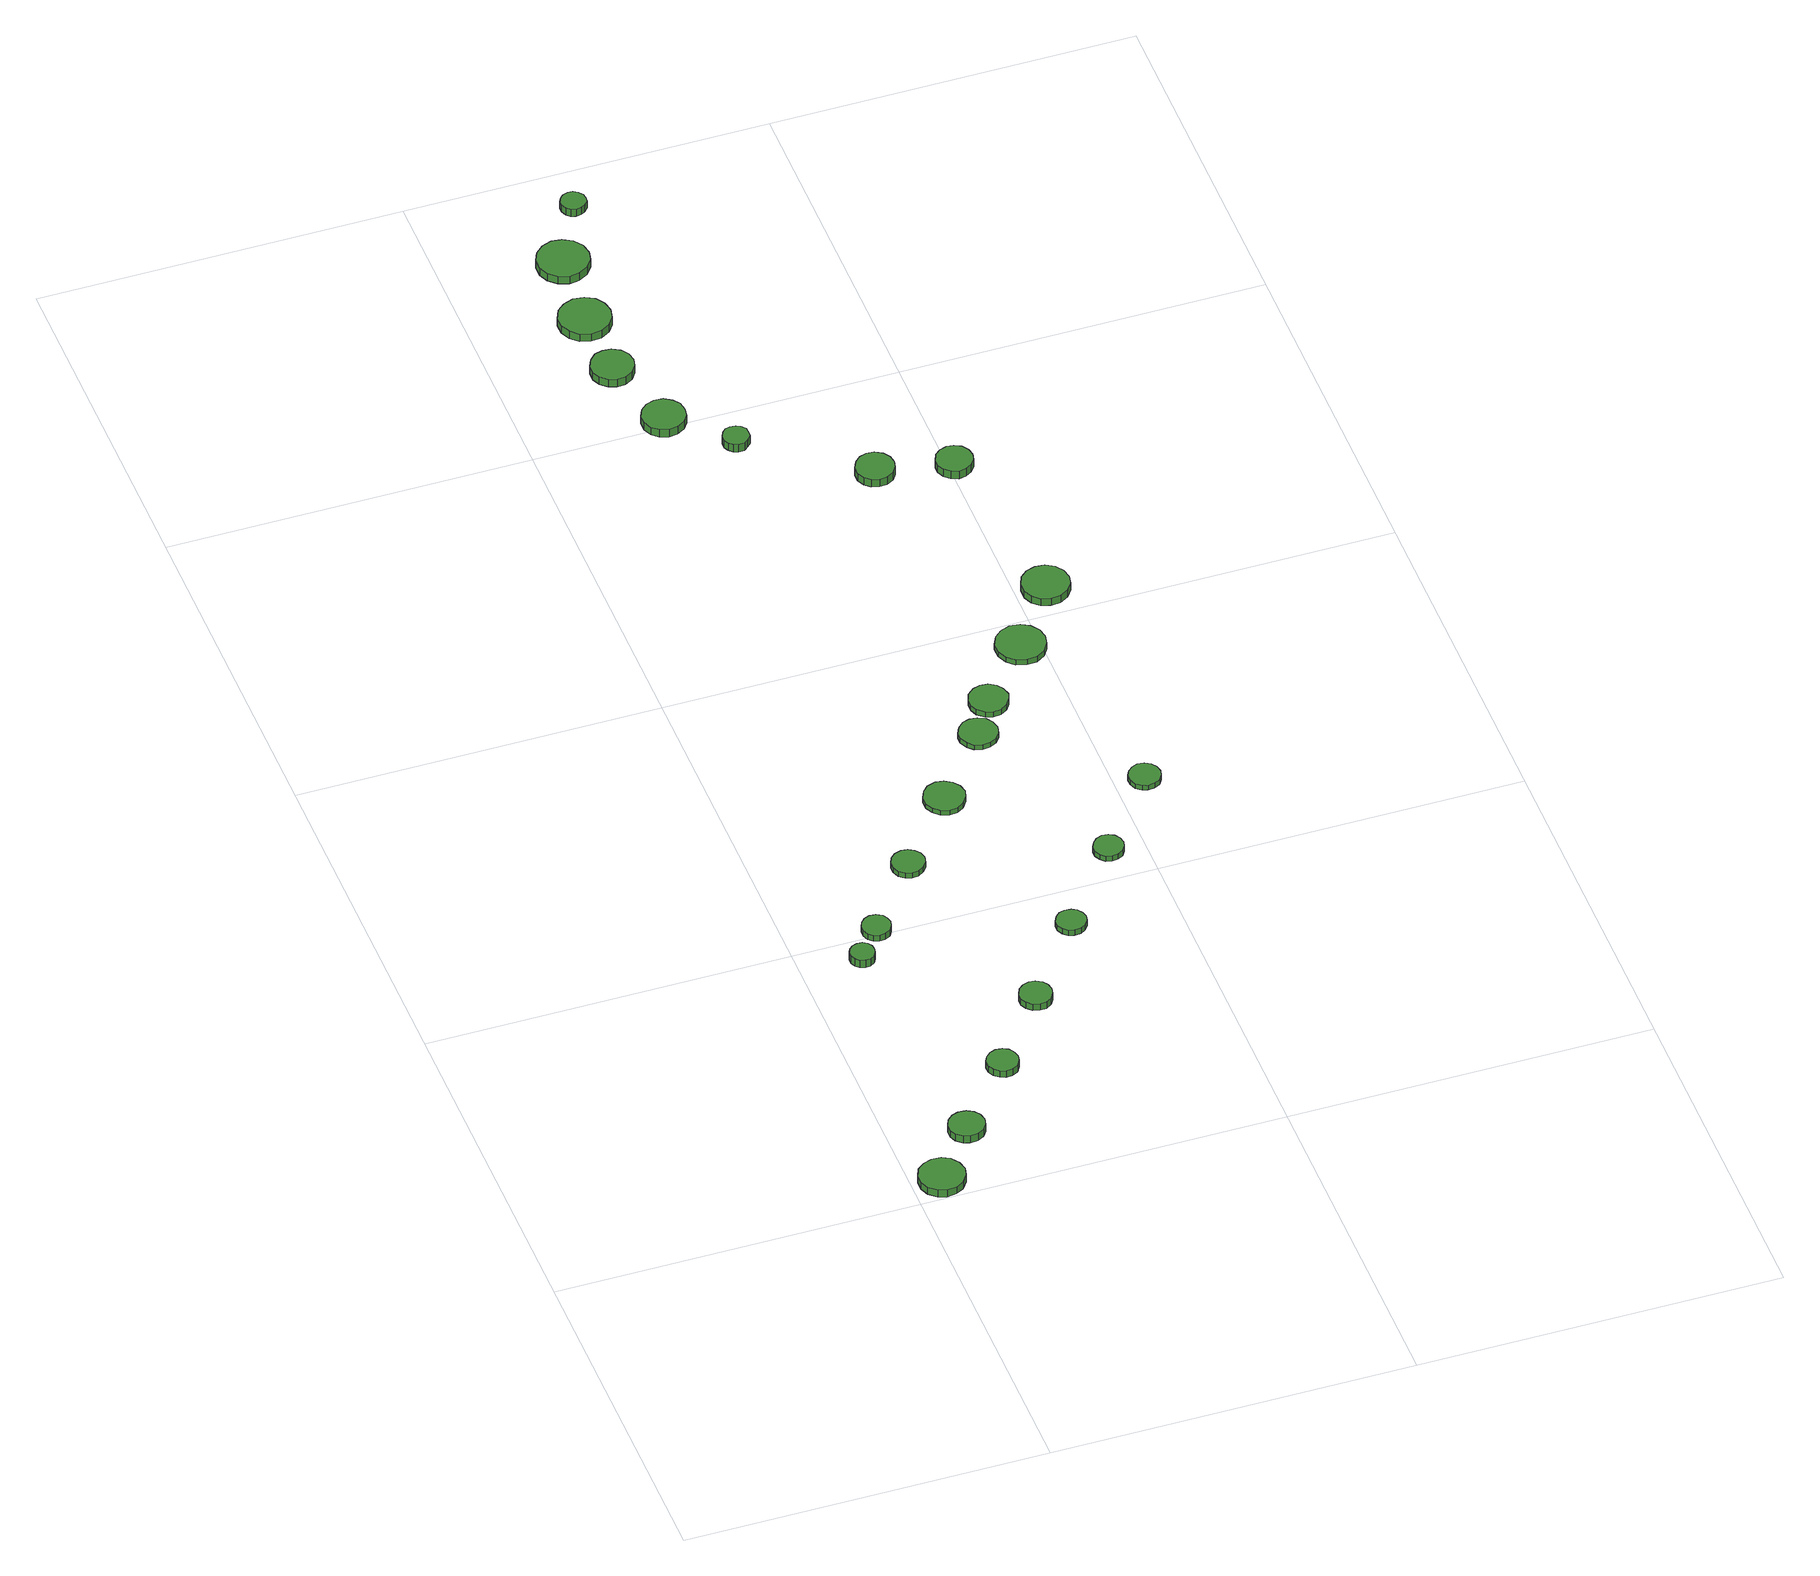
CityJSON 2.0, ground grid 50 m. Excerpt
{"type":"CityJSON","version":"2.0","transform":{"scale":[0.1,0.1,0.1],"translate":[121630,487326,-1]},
"CityObjects":{
"tree1":{"type":"SolitaryVegetationObject","attributes":{"function":"something"},"geometry":[{"type":"MultiSurface","lod":"1","boundaries":[[[0,1,2,3,4,5,6,7,8,9,10,11,12,13,14]],[[15,16,17,18,19,20,21,22,23,24,25,26,27,28,29]],[[0,29,28,1]],[[1,28,27,2]],[[2,27,26,3]],[[3,26,25,4]],[[4,25,24,5]],[[5,24,23,6]],[[6,23,22,7]],[[7,22,21,8]],[[8,21,20,9]],[[9,20,19,10]],[[10,19,18,11]],[[11,18,17,12]],[[12,17,16,13]],[[13,16,15,14]],[[14,15,29,0]]]}]},
"tree2":{"type":"SolitaryVegetationObject","attributes":{"function":"something"},"geometry":[{"type":"MultiSurface","lod":"1","boundaries":[[[30,31,32,33,34,35,36,37,38,39,40,41,42,43,44]],[[45,46,47,48,49,50,51,52,53,54,55,56,57,58,59]],[[30,59,58,31]],[[31,58,57,32]],[[32,57,56,33]],[[33,56,55,34]],[[34,55,54,35]],[[35,54,53,36]],[[36,53,52,37]],[[37,52,51,38]],[[38,51,50,39]],[[39,50,49,40]],[[40,49,48,41]],[[41,48,47,42]],[[42,47,46,43]],[[43,46,45,44]],[[44,45,59,30]]]}]},
"tree3":{"type":"SolitaryVegetationObject","attributes":{"function":"something"},"geometry":[{"type":"MultiSurface","lod":"1","boundaries":[[[60,61,62,63,64,65,66,67,68,69,70,71,72,73,74]],[[75,76,77,78,79,80,81,82,83,84,85,86,87,88,89]],[[60,89,88,61]],[[61,88,87,62]],[[62,87,86,63]],[[63,86,85,64]],[[64,85,84,65]],[[65,84,83,66]],[[66,83,82,67]],[[67,82,81,68]],[[68,81,80,69]],[[69,80,79,70]],[[70,79,78,71]],[[71,78,77,72]],[[72,77,76,73]],[[73,76,75,74]],[[74,75,89,60]]]}]},
"tree4":{"type":"SolitaryVegetationObject","attributes":{"function":"something"},"geometry":[{"type":"MultiSurface","lod":"1","boundaries":[[[90,91,92,93,94,95,96,97,98,99,100,101,102,103,104]],[[105,106,107,108,109,110,111,112,113,114,115,116,117,118,119]],[[90,119,118,91]],[[91,118,117,92]],[[92,117,116,93]],[[93,116,115,94]],[[94,115,114,95]],[[95,114,113,96]],[[96,113,112,97]],[[97,112,111,98]],[[98,111,110,99]],[[99,110,109,100]],[[100,109,108,101]],[[101,108,107,102]],[[102,107,106,103]],[[103,106,105,104]],[[104,105,119,90]]]}]},
"tree5":{"type":"SolitaryVegetationObject","attributes":{"function":"something"},"geometry":[{"type":"MultiSurface","lod":"1","boundaries":[[[120,121,122,123,124,125,126,127,128,129,130,131,132,133,134]],[[135,136,137,138,139,140,141,142,143,144,145,146,147,148,149]],[[120,149,148,121]],[[121,148,147,122]],[[122,147,146,123]],[[123,146,145,124]],[[124,145,144,125]],[[125,144,143,126]],[[126,143,142,127]],[[127,142,141,128]],[[128,141,140,129]],[[129,140,139,130]],[[130,139,138,131]],[[131,138,137,132]],[[132,137,136,133]],[[133,136,135,134]],[[134,135,149,120]]]}]},
"tree6":{"type":"SolitaryVegetationObject","attributes":{"function":"something"},"geometry":[{"type":"MultiSurface","lod":"1","boundaries":[[[150,151,152,153,154,155,156,157,158,159,160,161,162,163,164]],[[165,166,167,168,169,170,171,172,173,174,175,176,177,178,179]],[[150,179,178,151]],[[151,178,177,152]],[[152,177,176,153]],[[153,176,175,154]],[[154,175,174,155]],[[155,174,173,156]],[[156,173,172,157]],[[157,172,171,158]],[[158,171,170,159]],[[159,170,169,160]],[[160,169,168,161]],[[161,168,167,162]],[[162,167,166,163]],[[163,166,165,164]],[[164,165,179,150]]]}]},
"tree7":{"type":"SolitaryVegetationObject","attributes":{"function":"something"},"geometry":[{"type":"MultiSurface","lod":"1","boundaries":[[[180,181,182,183,184,185,186,187,188,189,190,191,192,193,194]],[[195,196,197,198,199,200,201,202,203,204,205,206,207,208,209]],[[180,209,208,181]],[[181,208,207,182]],[[182,207,206,183]],[[183,206,205,184]],[[184,205,204,185]],[[185,204,203,186]],[[186,203,202,187]],[[187,202,201,188]],[[188,201,200,189]],[[189,200,199,190]],[[190,199,198,191]],[[191,198,197,192]],[[192,197,196,193]],[[193,196,195,194]],[[194,195,209,180]]]}]},
"tree8":{"type":"SolitaryVegetationObject","attributes":{"function":"something"},"geometry":[{"type":"MultiSurface","lod":"1","boundaries":[[[210,211,212,213,214,215,216,217,218,219,220,221,222,223,224]],[[225,226,227,228,229,230,231,232,233,234,235,236,237,238,239]],[[210,239,238,211]],[[211,238,237,212]],[[212,237,236,213]],[[213,236,235,214]],[[214,235,234,215]],[[215,234,233,216]],[[216,233,232,217]],[[217,232,231,218]],[[218,231,230,219]],[[219,230,229,220]],[[220,229,228,221]],[[221,228,227,222]],[[222,227,226,223]],[[223,226,225,224]],[[224,225,239,210]]]}]},
"tree9":{"type":"SolitaryVegetationObject","attributes":{"function":"something"},"geometry":[{"type":"MultiSurface","lod":"1","boundaries":[[[240,241,242,243,244,245,246,247,248,249,250,251,252,253,254]],[[255,256,257,258,259,260,261,262,263,264,265,266,267,268,269]],[[240,269,268,241]],[[241,268,267,242]],[[242,267,266,243]],[[243,266,265,244]],[[244,265,264,245]],[[245,264,263,246]],[[246,263,262,247]],[[247,262,261,248]],[[248,261,260,249]],[[249,260,259,250]],[[250,259,258,251]],[[251,258,257,252]],[[252,257,256,253]],[[253,256,255,254]],[[254,255,269,240]]]}]},
"tree10":{"type":"SolitaryVegetationObject","attributes":{"function":"something"},"geometry":[{"type":"MultiSurface","lod":"1","boundaries":[[[270,271,272,273,274,275,276,277,278,279,280,281,282,283,284]],[[285,286,287,288,289,290,291,292,293,294,295,296,297,298,299]],[[270,299,298,271]],[[271,298,297,272]],[[272,297,296,273]],[[273,296,295,274]],[[274,295,294,275]],[[275,294,293,276]],[[276,293,292,277]],[[277,292,291,278]],[[278,291,290,279]],[[279,290,289,280]],[[280,289,288,281]],[[281,288,287,282]],[[282,287,286,283]],[[283,286,285,284]],[[284,285,299,270]]]}]},
"tree11":{"type":"SolitaryVegetationObject","attributes":{"function":"something"},"geometry":[{"type":"MultiSurface","lod":"1","boundaries":[[[300,301,302,303,304,305,306,307,308,309,310,311,312,313,314]],[[315,316,317,318,319,320,321,322,323,324,325,326,327,328,329]],[[300,329,328,301]],[[301,328,327,302]],[[302,327,326,303]],[[303,326,325,304]],[[304,325,324,305]],[[305,324,323,306]],[[306,323,322,307]],[[307,322,321,308]],[[308,321,320,309]],[[309,320,319,310]],[[310,319,318,311]],[[311,318,317,312]],[[312,317,316,313]],[[313,316,315,314]],[[314,315,329,300]]]}]},
"tree12":{"type":"SolitaryVegetationObject","attributes":{"function":"something"},"geometry":[{"type":"MultiSurface","lod":"1","boundaries":[[[330,331,332,333,334,335,336,337,338,339,340,341,342,343,344]],[[345,346,347,348,349,350,351,352,353,354,355,356,357,358,359]],[[330,359,358,331]],[[331,358,357,332]],[[332,357,356,333]],[[333,356,355,334]],[[334,355,354,335]],[[335,354,353,336]],[[336,353,352,337]],[[337,352,351,338]],[[338,351,350,339]],[[339,350,349,340]],[[340,349,348,341]],[[341,348,347,342]],[[342,347,346,343]],[[343,346,345,344]],[[344,345,359,330]]]}]},
"tree13":{"type":"SolitaryVegetationObject","attributes":{"function":"something"},"geometry":[{"type":"MultiSurface","lod":"1","boundaries":[[[360,361,362,363,364,365,366,367,368,369,370,371,372,373,374]],[[375,376,377,378,379,380,381,382,383,384,385,386,387,388,389]],[[360,389,388,361]],[[361,388,387,362]],[[362,387,386,363]],[[363,386,385,364]],[[364,385,384,365]],[[365,384,383,366]],[[366,383,382,367]],[[367,382,381,368]],[[368,381,380,369]],[[369,380,379,370]],[[370,379,378,371]],[[371,378,377,372]],[[372,377,376,373]],[[373,376,375,374]],[[374,375,389,360]]]}]},
"tree14":{"type":"SolitaryVegetationObject","attributes":{"function":"something"},"geometry":[{"type":"MultiSurface","lod":"1","boundaries":[[[390,391,392,393,394,395,396,397,398,399,400,401,402,403,404]],[[405,406,407,408,409,410,411,412,413,414,415,416,417,418,419]],[[390,419,418,391]],[[391,418,417,392]],[[392,417,416,393]],[[393,416,415,394]],[[394,415,414,395]],[[395,414,413,396]],[[396,413,412,397]],[[397,412,411,398]],[[398,411,410,399]],[[399,410,409,400]],[[400,409,408,401]],[[401,408,407,402]],[[402,407,406,403]],[[403,406,405,404]],[[404,405,419,390]]]}]},
"tree15":{"type":"SolitaryVegetationObject","attributes":{"function":"something"},"geometry":[{"type":"MultiSurface","lod":"1","boundaries":[[[420,421,422,423,424,425,426,427,428,429,430,431,432,433,434]],[[435,436,437,438,439,440,441,442,443,444,445,446,447,448,449]],[[420,449,448,421]],[[421,448,447,422]],[[422,447,446,423]],[[423,446,445,424]],[[424,445,444,425]],[[425,444,443,426]],[[426,443,442,427]],[[427,442,441,428]],[[428,441,440,429]],[[429,440,439,430]],[[430,439,438,431]],[[431,438,437,432]],[[432,437,436,433]],[[433,436,435,434]],[[434,435,449,420]]]}]},
"tree16":{"type":"SolitaryVegetationObject","attributes":{"function":"something"},"geometry":[{"type":"MultiSurface","lod":"1","boundaries":[[[450,451,452,453,454,455,456,457,458,459,460,461,462,463,464]],[[465,466,467,468,469,470,471,472,473,474,475,476,477,478,479]],[[450,479,478,451]],[[451,478,477,452]],[[452,477,476,453]],[[453,476,475,454]],[[454,475,474,455]],[[455,474,473,456]],[[456,473,472,457]],[[457,472,471,458]],[[458,471,470,459]],[[459,470,469,460]],[[460,469,468,461]],[[461,468,467,462]],[[462,467,466,463]],[[463,466,465,464]],[[464,465,479,450]]]}]},
"tree17":{"type":"SolitaryVegetationObject","attributes":{"function":"something"},"geometry":[{"type":"MultiSurface","lod":"1","boundaries":[[[480,481,482,483,484,485,486,487,488,489,490,491,492,493,494]],[[495,496,497,498,499,500,501,502,503,504,505,506,507,508,509]],[[480,509,508,481]],[[481,508,507,482]],[[482,507,506,483]],[[483,506,505,484]],[[484,505,504,485]],[[485,504,503,486]],[[486,503,502,487]],[[487,502,501,488]],[[488,501,500,489]],[[489,500,499,490]],[[490,499,498,491]],[[491,498,497,492]],[[492,497,496,493]],[[493,496,495,494]],[[494,495,509,480]]]}]},
"tree18":{"type":"SolitaryVegetationObject","attributes":{"function":"something"},"geometry":[{"type":"MultiSurface","lod":"1","boundaries":[[[510,511,512,513,514,515,516,517,518,519,520,521,522,523,524]],[[525,526,527,528,529,530,531,532,533,534,535,536,537,538,539]],[[510,539,538,511]],[[511,538,537,512]],[[512,537,536,513]],[[513,536,535,514]],[[514,535,534,515]],[[515,534,533,516]],[[516,533,532,517]],[[517,532,531,518]],[[518,531,530,519]],[[519,530,529,520]],[[520,529,528,521]],[[521,528,527,522]],[[522,527,526,523]],[[523,526,525,524]],[[524,525,539,510]]]}]},
"tree19":{"type":"SolitaryVegetationObject","attributes":{"function":"something"},"geometry":[{"type":"MultiSurface","lod":"1","boundaries":[[[540,541,542,543,544,545,546,547,548,549,550,551,552,553,554]],[[555,556,557,558,559,560,561,562,563,564,565,566,567,568,569]],[[540,569,568,541]],[[541,568,567,542]],[[542,567,566,543]],[[543,566,565,544]],[[544,565,564,545]],[[545,564,563,546]],[[546,563,562,547]],[[547,562,561,548]],[[548,561,560,549]],[[549,560,559,550]],[[550,559,558,551]],[[551,558,557,552]],[[552,557,556,553]],[[553,556,555,554]],[[554,555,569,540]]]}]},
"tree20":{"type":"SolitaryVegetationObject","attributes":{"function":"something"},"geometry":[{"type":"MultiSurface","lod":"1","boundaries":[[[570,571,572,573,574,575,576,577,578,579,580,581,582,583,584]],[[585,586,587,588,589,590,591,592,593,594,595,596,597,598,599]],[[570,599,598,571]],[[571,598,597,572]],[[572,597,596,573]],[[573,596,595,574]],[[574,595,594,575]],[[575,594,593,576]],[[576,593,592,577]],[[577,592,591,578]],[[578,591,590,579]],[[579,590,589,580]],[[580,589,588,581]],[[581,588,587,582]],[[582,587,586,583]],[[583,586,585,584]],[[584,585,599,570]]]}]},
"tree21":{"type":"SolitaryVegetationObject","attributes":{"function":"something"},"geometry":[{"type":"MultiSurface","lod":"1","boundaries":[[[600,601,602,603,604,605,606,607,608,609,610,611,612,613,614]],[[615,616,617,618,619,620,621,622,623,624,625,626,627,628,629]],[[600,629,628,601]],[[601,628,627,602]],[[602,627,626,603]],[[603,626,625,604]],[[604,625,624,605]],[[605,624,623,606]],[[606,623,622,607]],[[607,622,621,608]],[[608,621,620,609]],[[609,620,619,610]],[[610,619,618,611]],[[611,618,617,612]],[[612,617,616,613]],[[613,616,615,614]],[[614,615,629,600]]]}]},
"tree22":{"type":"SolitaryVegetationObject","attributes":{"function":"something"},"geometry":[{"type":"MultiSurface","lod":"1","boundaries":[[[630,631,632,633,634,635,636,637,638,639,640,641,642,643,644]],[[645,646,647,648,649,650,651,652,653,654,655,656,657,658,659]],[[630,659,658,631]],[[631,658,657,632]],[[632,657,656,633]],[[633,656,655,634]],[[634,655,654,635]],[[635,654,653,636]],[[636,653,652,637]],[[637,652,651,638]],[[638,651,650,639]],[[639,650,649,640]],[[640,649,648,641]],[[641,648,647,642]],[[642,647,646,643]],[[643,646,645,644]],[[644,645,659,630]]]}]},
"tree23":{"type":"SolitaryVegetationObject","attributes":{"function":"something"},"geometry":[{"type":"MultiSurface","lod":"1","boundaries":[[[660,661,662,663,664,665,666,667,668,669,670,671,672,673,674]],[[675,676,677,678,679,680,681,682,683,684,685,686,687,688,689]],[[660,689,688,661]],[[661,688,687,662]],[[662,687,686,663]],[[663,686,685,664]],[[664,685,684,665]],[[665,684,683,666]],[[666,683,682,667]],[[667,682,681,668]],[[668,681,680,669]],[[669,680,679,670]],[[670,679,678,671]],[[671,678,677,672]],[[672,677,676,673]],[[673,676,675,674]],[[674,675,689,660]]]}]}
},
"vertices":[
[72,33,18],[69,46,18],[61,57,18],[50,63,18],[37,64,18],[25,60,18],[15,52,18],[10,40,18],[10,27,18],[15,15,18],[25,6,18],[37,2,18],[50,4,18],[61,10,18],[69,21,18],[69,21,6],[61,10,6],[50,4,6],[37,2,6],[25,6,6],[15,15,6],[10,27,6],[10,40,6],[15,52,6],[25,60,6],[37,64,6],[50,63,6],[61,57,6],[69,46,6],[72,33,6],
[127,113,18],[125,123,18],[119,131,18],[110,136,18],[99,137,18],[90,134,18],[82,127,18],[78,118,18],[78,108,18],[82,99,18],[90,92,18],[99,89,18],[110,90,18],[119,95,18],[125,103,18],[125,103,6],[119,95,6],[110,90,6],[99,89,6],[90,92,6],[82,99,6],[78,108,6],[78,118,6],[82,127,6],[90,134,6],[99,137,6],[110,136,6],[119,131,6],[125,123,6],[127,113,6],
[100,463,21],[99,469,21],[95,475,21],[89,479,21],[82,479,21],[75,477,21],[70,472,21],[67,466,21],[67,459,21],[70,453,21],[75,448,21],[82,446,21],[89,446,21],[95,450,21],[99,456,21],[99,456,8],[95,450,8],[89,446,8],[82,446,8],[75,448,8],[70,453,8],[67,459,8],[67,466,8],[70,472,8],[75,477,8],[82,479,8],[89,479,8],[95,475,8],[99,469,8],[100,463,8],
[208,213,17],[206,221,17],[201,229,17],[193,233,17],[184,234,17],[176,231,17],[169,225,17],[165,217,17],[165,208,17],[169,200,17],[176,194,17],[184,191,17],[193,192,17],[201,196,17],[206,204,17],[206,204,6],[201,196,6],[193,192,6],[184,191,6],[176,194,6],[169,200,6],[165,208,6],[165,217,6],[169,225,6],[176,231,6],[184,234,6],[193,233,6],[201,229,6],[206,221,6],[208,213,6],
[138,507,18],[136,515,18],[132,522,18],[124,526,18],[116,527,18],[108,524,18],[102,518,18],[99,511,18],[99,503,18],[102,495,18],[108,490,18],[116,487,18],[124,488,18],[132,492,18],[136,499,18],[136,499,8],[132,492,8],[124,488,8],[116,487,8],[108,490,8],[102,495,8],[99,503,8],[99,511,8],[102,518,8],[108,524,8],[116,527,8],[124,526,8],[132,522,8],[136,515,8],[138,507,8],
[291,318,18],[289,327,18],[284,334,18],[276,339,18],[267,340,18],[258,337,18],[251,331,18],[247,322,18],[247,313,18],[251,305,18],[258,298,18],[267,296,18],[276,296,18],[284,301,18],[289,309,18],[289,309,7],[284,301,7],[276,296,7],[267,296,7],[258,298,7],[251,305,7],[247,313,7],[247,322,7],[251,331,7],[258,337,7],[267,340,7],[276,339,7],[284,334,7],[289,327,7],[291,318,7],
[220,608,18],[218,617,18],[212,624,18],[204,629,18],[195,630,18],[186,627,18],[179,621,18],[175,612,18],[175,603,18],[179,594,18],[186,588,18],[195,585,18],[204,586,18],[212,591,18],[218,598,18],[218,598,9],[212,591,9],[204,586,9],[195,585,9],[186,588,9],[179,594,9],[175,603,9],[175,612,9],[179,621,9],[186,627,9],[195,630,9],[204,629,9],[212,624,9],[218,617,9],[220,608,9],
[379,434,17],[377,442,17],[372,449,17],[365,453,17],[356,454,17],[348,452,17],[342,446,17],[338,438,17],[338,430,17],[342,422,17],[348,416,17],[356,414,17],[365,415,17],[372,419,17],[377,426,17],[377,426,8],[372,419,8],[365,415,8],[356,414,8],[348,416,8],[342,422,8],[338,430,8],[338,438,8],[342,446,8],[348,452,8],[356,454,8],[365,453,8],[372,449,8],[377,442,8],[379,434,8],
[311,709,18],[308,721,18],[301,730,18],[291,736,18],[280,738,18],[268,734,18],[260,726,18],[255,715,18],[255,703,18],[260,693,18],[268,685,18],[280,681,18],[291,682,18],[301,688,18],[308,698,18],[308,698,10],[301,688,10],[291,682,10],[280,681,10],[268,685,10],[260,693,10],[255,703,10],[255,715,10],[260,726,10],[268,734,10],[280,738,10],[291,736,10],[301,730,10],[308,721,10],[311,709,10],
[391,810,18],[388,821,18],[382,830,18],[372,835,18],[361,836,18],[351,833,18],[343,825,18],[338,815,18],[338,805,18],[343,795,18],[351,787,18],[361,784,18],[372,785,18],[382,790,18],[388,799,18],[388,799,10],[382,790,10],[372,785,10],[361,784,10],[351,787,10],[343,795,10],[338,805,10],[338,815,10],[343,825,10],[351,833,10],[361,836,10],[372,835,10],[382,830,10],[388,821,10],[391,810,10],
[471,550,18],[469,559,18],[464,566,18],[457,570,18],[448,571,18],[440,568,18],[434,562,18],[430,554,18],[430,546,18],[434,538,18],[440,532,18],[448,530,18],[457,531,18],[464,535,18],[469,542,18],[469,542,9],[464,535,9],[457,531,9],[448,530,9],[440,532,9],[434,538,9],[430,546,9],[430,554,9],[434,562,9],[440,568,9],[448,571,9],[457,570,9],[464,566,9],[469,559,9],[471,550,9],
[210,1506,25],[208,1518,25],[201,1527,25],[190,1534,25],[178,1535,25],[166,1531,25],[157,1523,25],[152,1512,25],[152,1499,25],[157,1488,25],[166,1480,25],[178,1476,25],[190,1478,25],[201,1484,25],[208,1494,25],[208,1494,12],[201,1484,12],[190,1478,12],[178,1476,12],[166,1480,12],[157,1488,12],[152,1499,12],[152,1512,12],[157,1523,12],[166,1531,12],[178,1535,12],[190,1534,12],[201,1527,12],[208,1518,12],[210,1506,12],
[180,1618,24],[177,1630,24],[170,1640,24],[159,1646,24],[147,1647,24],[136,1644,24],[127,1635,24],[122,1624,24],[122,1612,24],[127,1601,24],[136,1593,24],[147,1589,24],[159,1590,24],[170,1596,24],[177,1606,24],[177,1606,11],[170,1596,11],[159,1590,11],[147,1589,11],[136,1593,11],[127,1601,11],[122,1612,11],[122,1624,11],[127,1635,11],[136,1644,11],[147,1647,11],[159,1646,11],[170,1640,11],[177,1630,11],[180,1618,11],
[425,865,18],[422,876,18],[416,885,18],[406,891,18],[395,892,18],[385,889,18],[376,881,18],[372,871,18],[372,860,18],[376,850,18],[385,842,18],[395,839,18],[406,840,18],[416,846,18],[422,855,18],[422,855,9],[416,846,9],[406,840,9],[395,839,9],[385,842,9],[376,850,9],[372,860,9],[372,871,9],[376,881,9],[385,889,9],[395,892,9],[406,891,9],[416,885,9],[422,876,9],[425,865,9],
[182,1714,27],[179,1728,27],[171,1740,27],[158,1747,27],[143,1749,27],[129,1744,27],[118,1735,27],[112,1721,27],[112,1707,27],[118,1693,27],[129,1683,27],[143,1679,27],[158,1680,27],[171,1688,27],[179,1699,27],[179,1699,14],[171,1688,14],[158,1680,14],[143,1679,14],[129,1683,14],[118,1693,14],[112,1707,14],[112,1721,14],[118,1735,14],[129,1744,14],[143,1749,14],[158,1747,14],[171,1740,14],[179,1728,14],[182,1714,14],
[273,1437,25],[272,1445,25],[267,1451,25],[261,1454,25],[253,1455,25],[246,1453,25],[241,1448,25],[238,1441,25],[238,1433,25],[241,1427,25],[246,1422,25],[253,1419,25],[261,1420,25],[267,1424,25],[272,1430,25],[272,1430,12],[267,1424,12],[261,1420,12],[253,1419,12],[246,1422,12],[241,1427,12],[238,1433,12],[238,1441,12],[241,1448,12],[246,1453,12],[253,1455,12],[261,1454,12],[267,1451,12],[272,1445,12],[273,1437,12],
[193,1828,25],[190,1843,25],[181,1855,25],[168,1862,25],[154,1864,25],[140,1859,25],[129,1849,25],[123,1836,25],[123,1821,25],[129,1808,25],[140,1798,25],[154,1793,25],[168,1795,25],[181,1802,25],[190,1814,25],[190,1814,12],[181,1802,12],[168,1795,12],[154,1793,12],[140,1798,12],[129,1808,12],[123,1821,12],[123,1836,12],[129,1849,12],[140,1859,12],[154,1864,12],[168,1862,12],[181,1855,12],[190,1843,12],[193,1828,12],
[561,663,17],[559,672,17],[554,679,17],[546,684,17],[537,685,17],[529,682,17],[522,676,17],[518,668,17],[518,659,17],[522,650,17],[529,644,17],[537,642,17],[546,643,17],[554,647,17],[559,654,17],[559,654,9],[554,647,9],[546,643,9],[537,642,9],[529,644,9],[522,650,9],[518,659,9],[518,668,9],[522,676,9],[529,682,9],[537,685,9],[546,684,9],[554,679,9],[559,672,9],[561,663,9],
[506,952,18],[503,966,18],[495,977,18],[483,984,18],[469,986,18],[455,981,18],[445,972,18],[439,959,18],[439,945,18],[445,932,18],[455,922,18],[469,918,18],[483,919,18],[495,926,18],[503,938,18],[503,938,9],[495,926,9],[483,919,9],[469,918,9],[455,922,9],[445,932,9],[439,945,9],[439,959,9],[445,972,9],[455,981,9],[469,986,9],[483,984,9],[495,977,9],[503,966,9],[506,952,9],
[224,1928,24],[223,1935,24],[218,1941,24],[212,1945,24],[205,1945,24],[198,1943,24],[193,1938,24],[190,1932,24],[190,1925,24],[193,1918,24],[198,1913,24],[205,1911,24],[212,1912,24],[218,1915,24],[223,1921,24],[223,1921,12],[218,1915,12],[212,1912,12],[205,1911,12],[198,1913,12],[193,1918,12],[190,1925,12],[190,1932,12],[193,1938,12],[198,1943,12],[205,1945,12],[212,1945,12],[218,1941,12],[223,1935,12],[224,1928,12],
[431,1324,24],[429,1334,24],[423,1343,24],[413,1349,24],[402,1350,24],[392,1347,24],[384,1339,24],[379,1329,24],[379,1318,24],[384,1308,24],[392,1301,24],[402,1298,24],[413,1299,24],[423,1304,24],[429,1313,24],[429,1313,11],[423,1304,11],[413,1299,11],[402,1298,11],[392,1301,11],[384,1308,11],[379,1318,11],[379,1329,11],[384,1339,11],[392,1347,11],[402,1350,11],[413,1349,11],[423,1343,11],[429,1334,11],[431,1324,11],
[572,1046,21],[569,1059,21],[561,1070,21],[549,1077,21],[536,1078,21],[523,1074,21],[513,1065,21],[508,1053,21],[508,1039,21],[513,1027,21],[523,1018,21],[536,1014,21],[549,1015,21],[561,1022,21],[569,1033,21],[569,1033,9],[561,1022,9],[549,1015,9],[536,1014,9],[523,1018,9],[513,1027,9],[508,1039,9],[508,1053,9],[513,1065,9],[523,1074,9],[536,1078,9],[549,1077,9],[561,1070,9],[569,1059,9],[572,1046,9],
[531,1304,23],[529,1314,23],[523,1323,23],[514,1328,23],[504,1329,23],[494,1326,23],[486,1319,23],[482,1309,23],[482,1299,23],[486,1290,23],[494,1283,23],[504,1279,23],[514,1281,23],[523,1286,23],[529,1294,23],[529,1294,10],[523,1286,10],[514,1281,10],[504,1279,10],[494,1283,10],[486,1290,10],[482,1299,10],[482,1309,10],[486,1319,10],[494,1326,10],[504,1329,10],[514,1328,10],[523,1323,10],[529,1314,10],[531,1304,10]
]}
